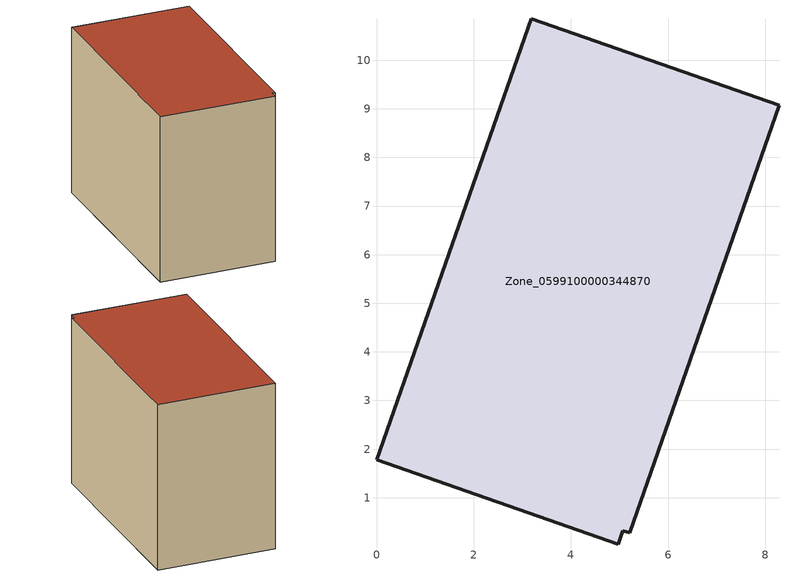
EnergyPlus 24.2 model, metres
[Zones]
Zone_0599100000344870
 floor ground (C_G): 4.97,0.05 0,1.78 3.18,10.85 8.28,9.08 5.21,0.28 5.06,0.32 z0
 wall outside (C_F): 8.28,9.08 3.18,10.85 0,1.78 4.97,0.05 5.06,0.32 5.21,0.28 8.28,9.08 z0:7.71
 roof outside (C_R): 0,1.78 4.97,0.05 5.06,0.32 5.21,0.28 8.28,9.08 3.18,10.85 z7.71
[BUILDING]
Pand.0599100000344870: North Axis=0; Terrain=City; Loads Convergence Tolerance Value=0.04; Temperature Convergence Tolerance Value=0.4; Solar Distribution=FullExterior; Maximum Number of Warmup Days=25; Minimum Number of Warmup Days=1
[Site:Location]
Rotterdam.The.Hague.AP_ZH_NLD Design_Conditions: Latitude=51.96; Longitude=4.45; Time Zone=1; Elevation=-4.5
[SITE:GROUNDTEMPERATURE:BUILDINGSURFACE]
18, 18, 18, 18, 18, 18, 18, 18, 18, 18, 18, 18
[MATERIAL] Thermal Absorptance=0.9; Solar Absorptance=0.7; Visible Absorptance=0.7
Name | Roughness | Thickness | Conductivity | Density | Specific Heat
G.TI.1992-2005 | MediumSmooth | 0.15 | 0.06 | 540 | 1210
F.TI.1992-2005 | Rough | 0.3 | 0.12 | 1920 | 840
R.TI.1992-2005 | MediumRough | 0.2 | 0.08 | 1500 | 1000
[CONSTRUCTION]
C_G: G.TI.1992-2005
C_F: F.TI.1992-2005
C_R: R.TI.1992-2005
[ZONE]
Zone_0599100000344870: Type=1; Multiplier=1; Ceiling Height=Autocalculate; Volume=Autocalculate; Floor Area=autocalculate; Part of Total Floor Area=Yes
[ZONEINFILTRATION:DESIGNFLOWRATE]
Infil_Zone_0599100000344870: Zone or ZoneList or Space or SpaceList=Zone_0599100000344870; Schedule=AlwaysOn; Design Flow Rate Calculation Method=Flow/Area; Flow Rate per Floor Area=0.0015; Constant Term Coefficient=1; Temperature Term Coefficient=0; Velocity Term Coefficient=0; Velocity Squared Term Coefficient=0
[HVACTEMPLATE:ZONE:IDEALLOADSAIRSYSTEM]
Zone_0599100000344870: Maximum Heating Supply Air Temperature=50; Minimum Cooling Supply Air Temperature=13; Maximum Heating Supply Air Humidity Ratio=0.0156; Minimum Cooling Supply Air Humidity Ratio=0.0077; Heating Limit=NoLimit; Cooling Limit=NoLimit; Dehumidification Control Type=ConstantSensibleHeatRatio; Cooling Sensible Heat Ratio=0.7; Dehumidification Setpoint=60; Humidification Control Type=None; Humidification Setpoint=30; Outdoor Air Method=None; Outdoor Air Flow Rate per Person=0.00944; Outdoor Air Flow Rate per Zone Floor Area=0; Outdoor Air Flow Rate per Zone=0; Demand Controlled Ventilation Type=None; Outdoor Air Economizer Type=NoEconomizer; Heat Recovery Type=None; Sensible Heat Recovery Effectiveness=0.7; Latent Heat Recovery Effectiveness=0.65
[ZONECONTROL:THERMOSTAT]
ThermostatControl_Zone_0599100000344870: Zone or ZoneList=Zone_0599100000344870; Control Type Schedule=DualSetpointControlType; Control 1=Thermostat_Zone_0599100000344870; Temperature Difference Between Cutout And Setpoint=0
[THERMOSTATSETPOINT:DUALSETPOINT]
Thermostat_Zone_0599100000344870: Heating Setpoint Temperature Schedule=HeatingSetpoint_Zone_0599100000344870; Cooling Setpoint Temperature Schedule=CoolingSetpoint_Zone_0599100000344870
[SCHEDULE:COMPACT]
HeatingSetpoint_Zone_0599100000344870: Through: 12/31, For: AllDays, Until: 24:00, 21
CoolingSetpoint_Zone_0599100000344870: Through: 12/31, For: AllDays, Until: 24:00, 24
DualSetpointControlType: Through: 12/31, For: AllDays, Until: 24:00, 4
AlwaysOn: Through: 12/31, For: AllDays, Until: 24:00, 1
